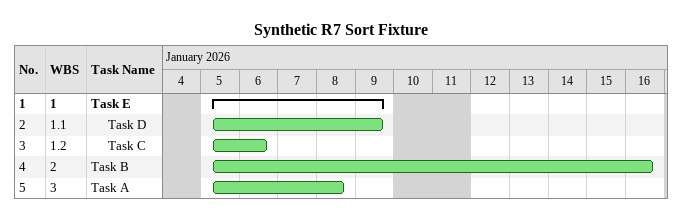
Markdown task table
Synthetic R7 Sort Fixture

| ID | WBS | Task | Start | Finish |
|---|---|---|---|---|
| 1 | 1 | **Task E** | 2026-01-05 | 2026-01-09 |
| 2 | 1.1 | Task D | 2026-01-05 | 2026-01-09 |
| 3 | 1.2 | Task C | 2026-01-05 | 2026-01-06 |
| 4 | 2 | Task B | 2026-01-05 | 2026-01-16 |
| 5 | 3 | Task A | 2026-01-05 | 2026-01-08 |
